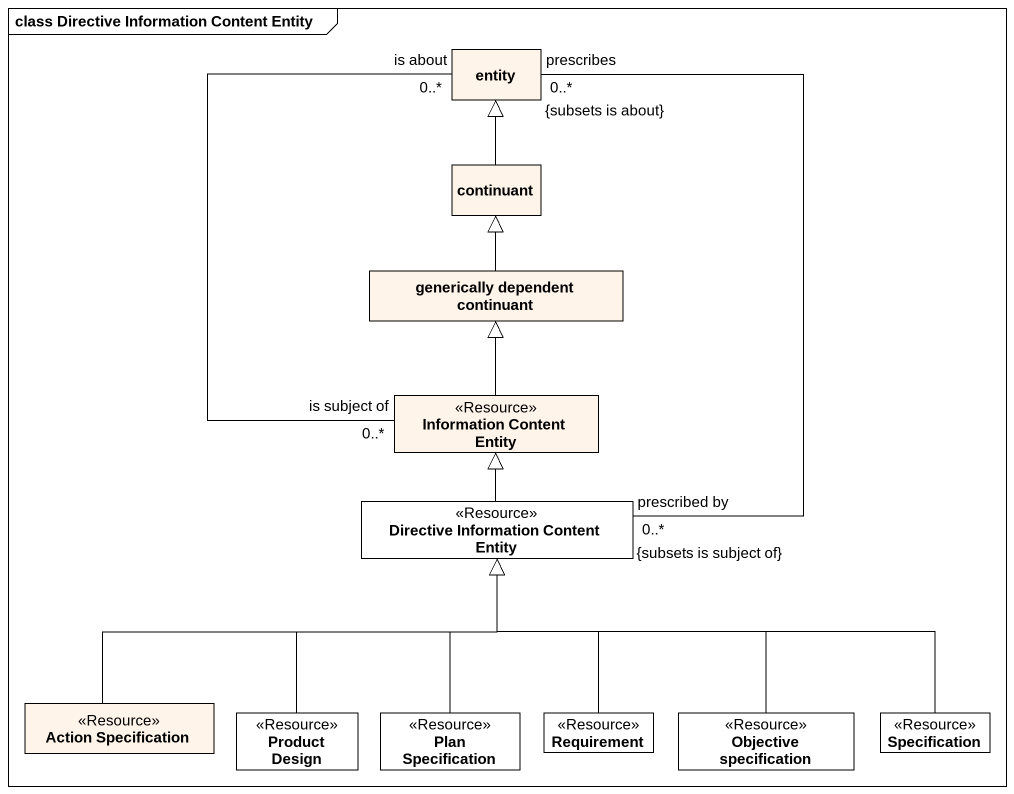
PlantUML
@startuml
mainframe class Directive Information Content Entity
hide circle
hide empty members
class "entity" as entity_ #FFF4EA
class continuant #FFF4EA
class "generically dependent continuant" as generically_dependent #FFF4EA
class "Information Content Entity" as Information_Content_Entity <<Resource>> #FFF4EA
class "Directive Information Content Entity" as Directive_Information <<Resource>>
class "Action Specification" as Action_Specification <<Resource>> #FFF4EA
class "Product Design" as Product_Design <<Resource>>
class "Plan Specification" as Plan_Specification <<Resource>>
class Requirement <<Resource>>
class "Objective specification" as Objective_specification <<Resource>>
class Specification <<Resource>>
entity_ "is about\n0..*" -- "is subject of\n0..*" Information_Content_Entity
entity_ "prescribes\n0..*\n{subsets is about}" -- "prescribed by\n0..*\n{subsets is subject of}" Directive_Information
continuant -up-|> entity_
generically_dependent -up-|> continuant
Information_Content_Entity -up-|> generically_dependent
Directive_Information -up-|> Information_Content_Entity
Action_Specification -right-|> Directive_Information
Product_Design -up-|> Directive_Information
Plan_Specification -up-|> Directive_Information
Requirement -up-|> Directive_Information
Objective_specification -up-|> Directive_Information
Specification -left-|> Directive_Information
@enduml
